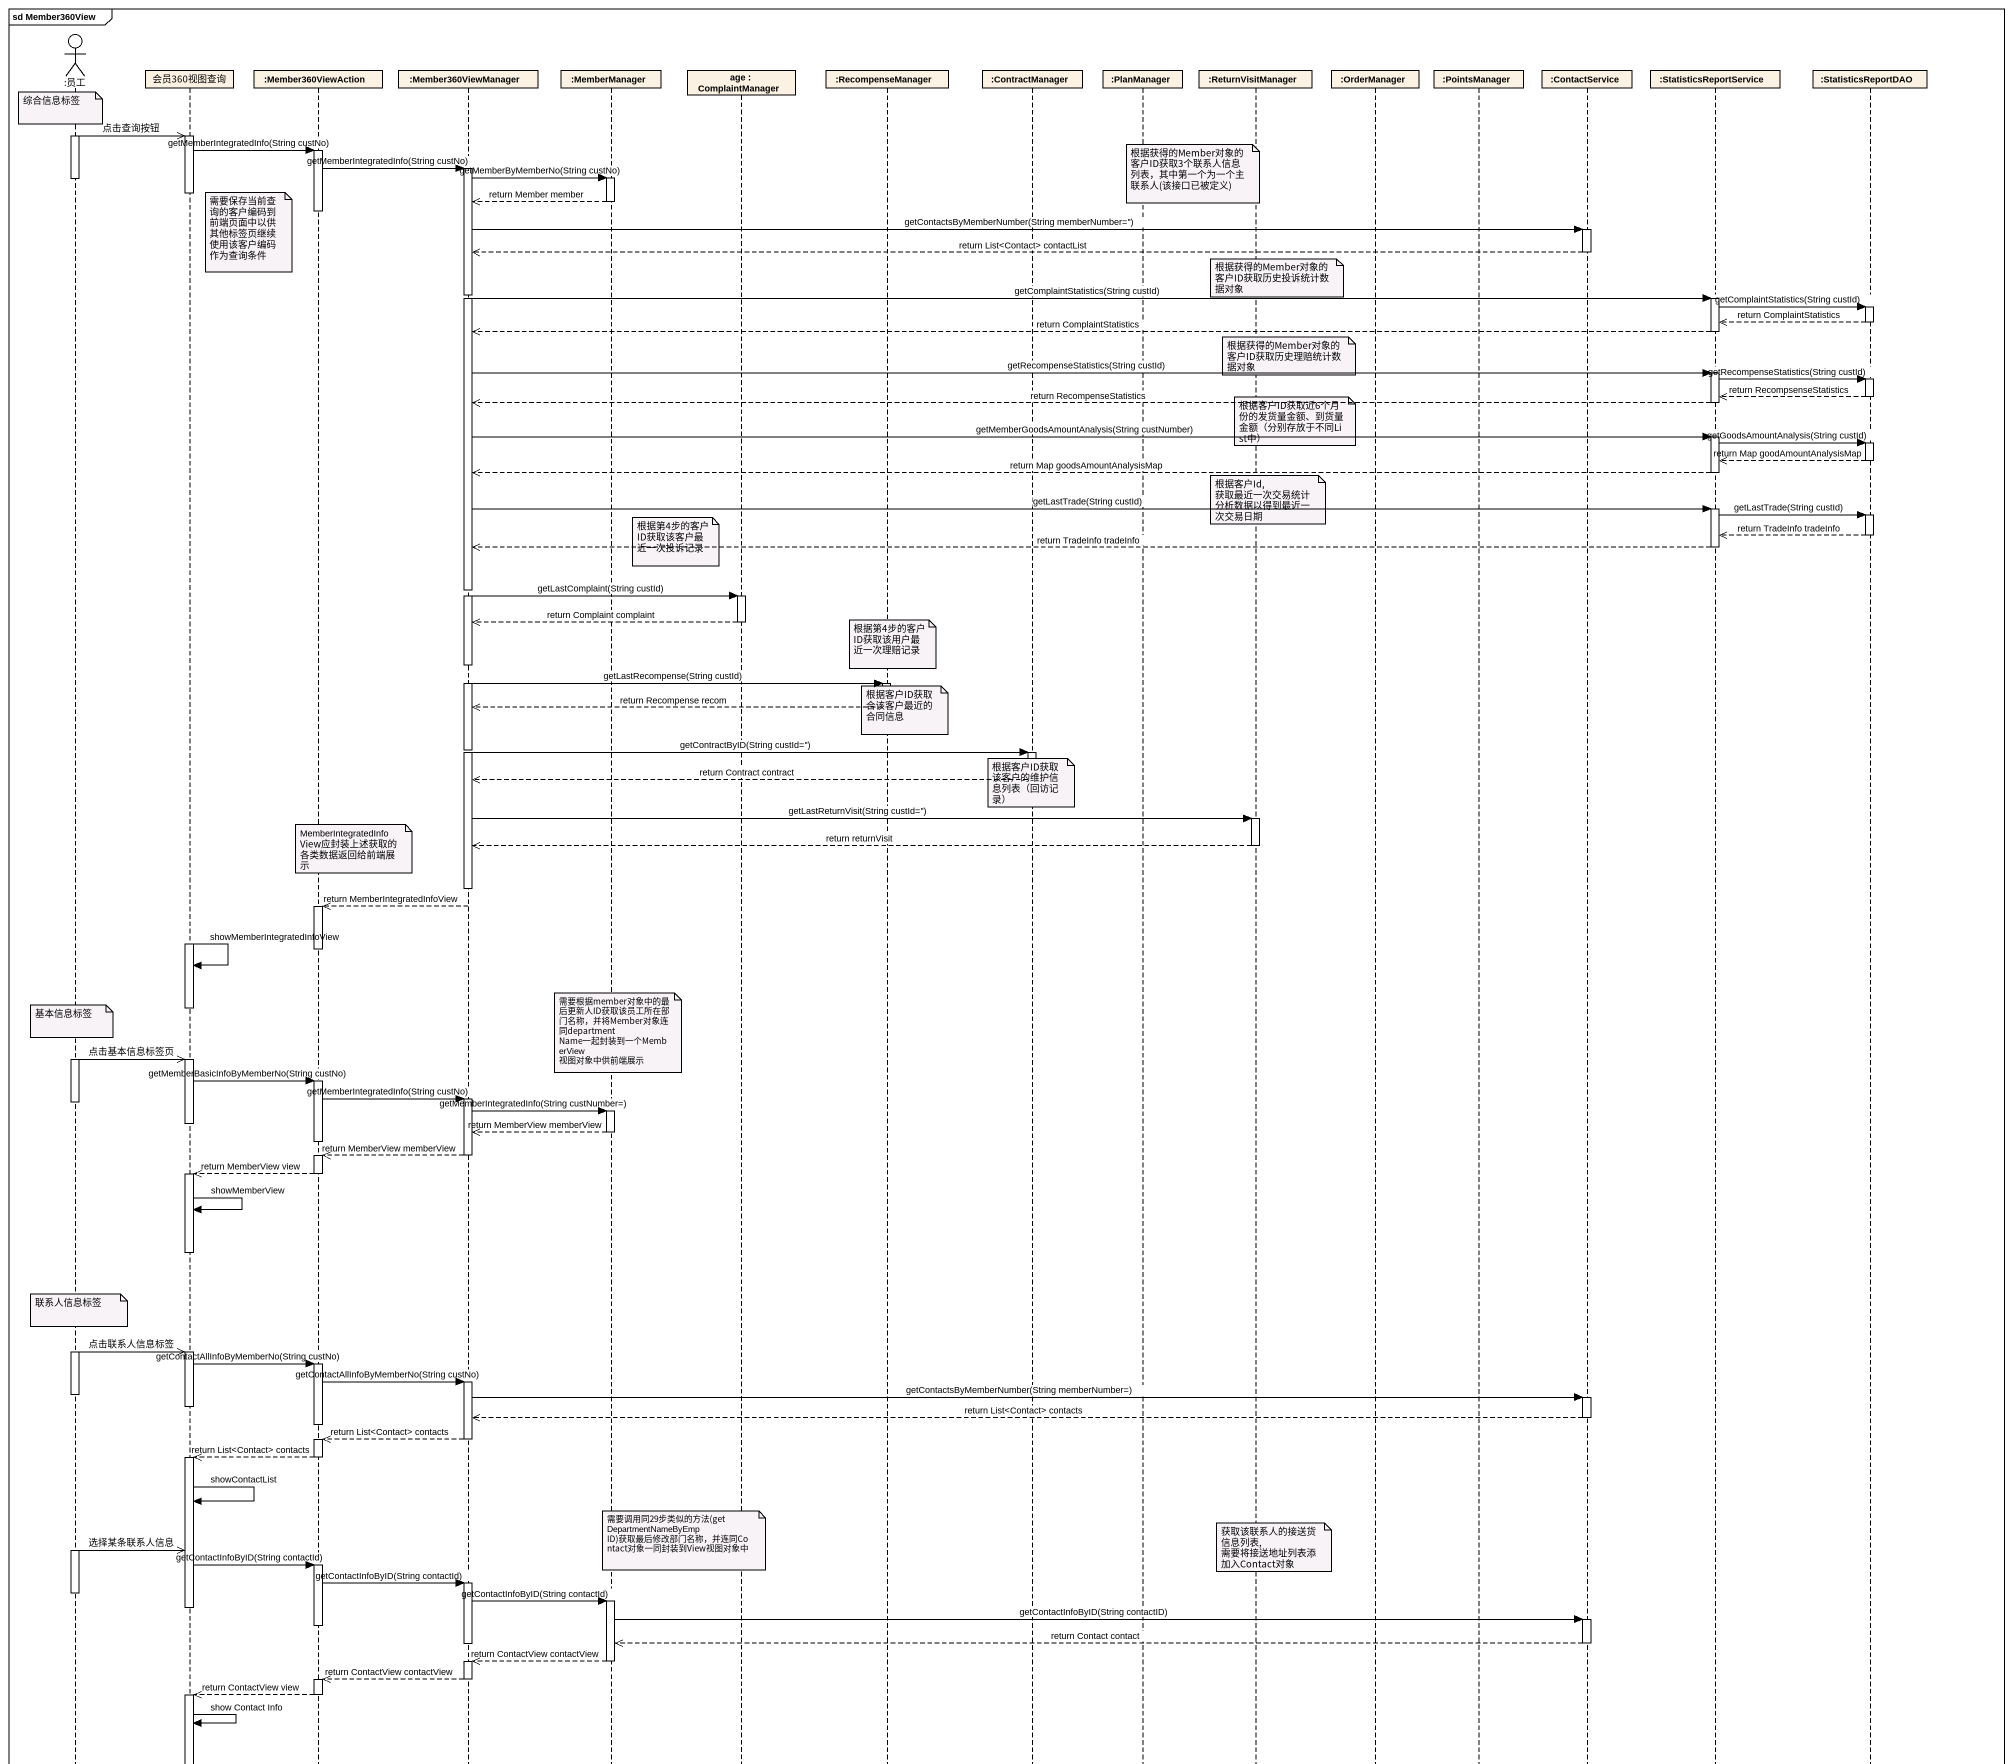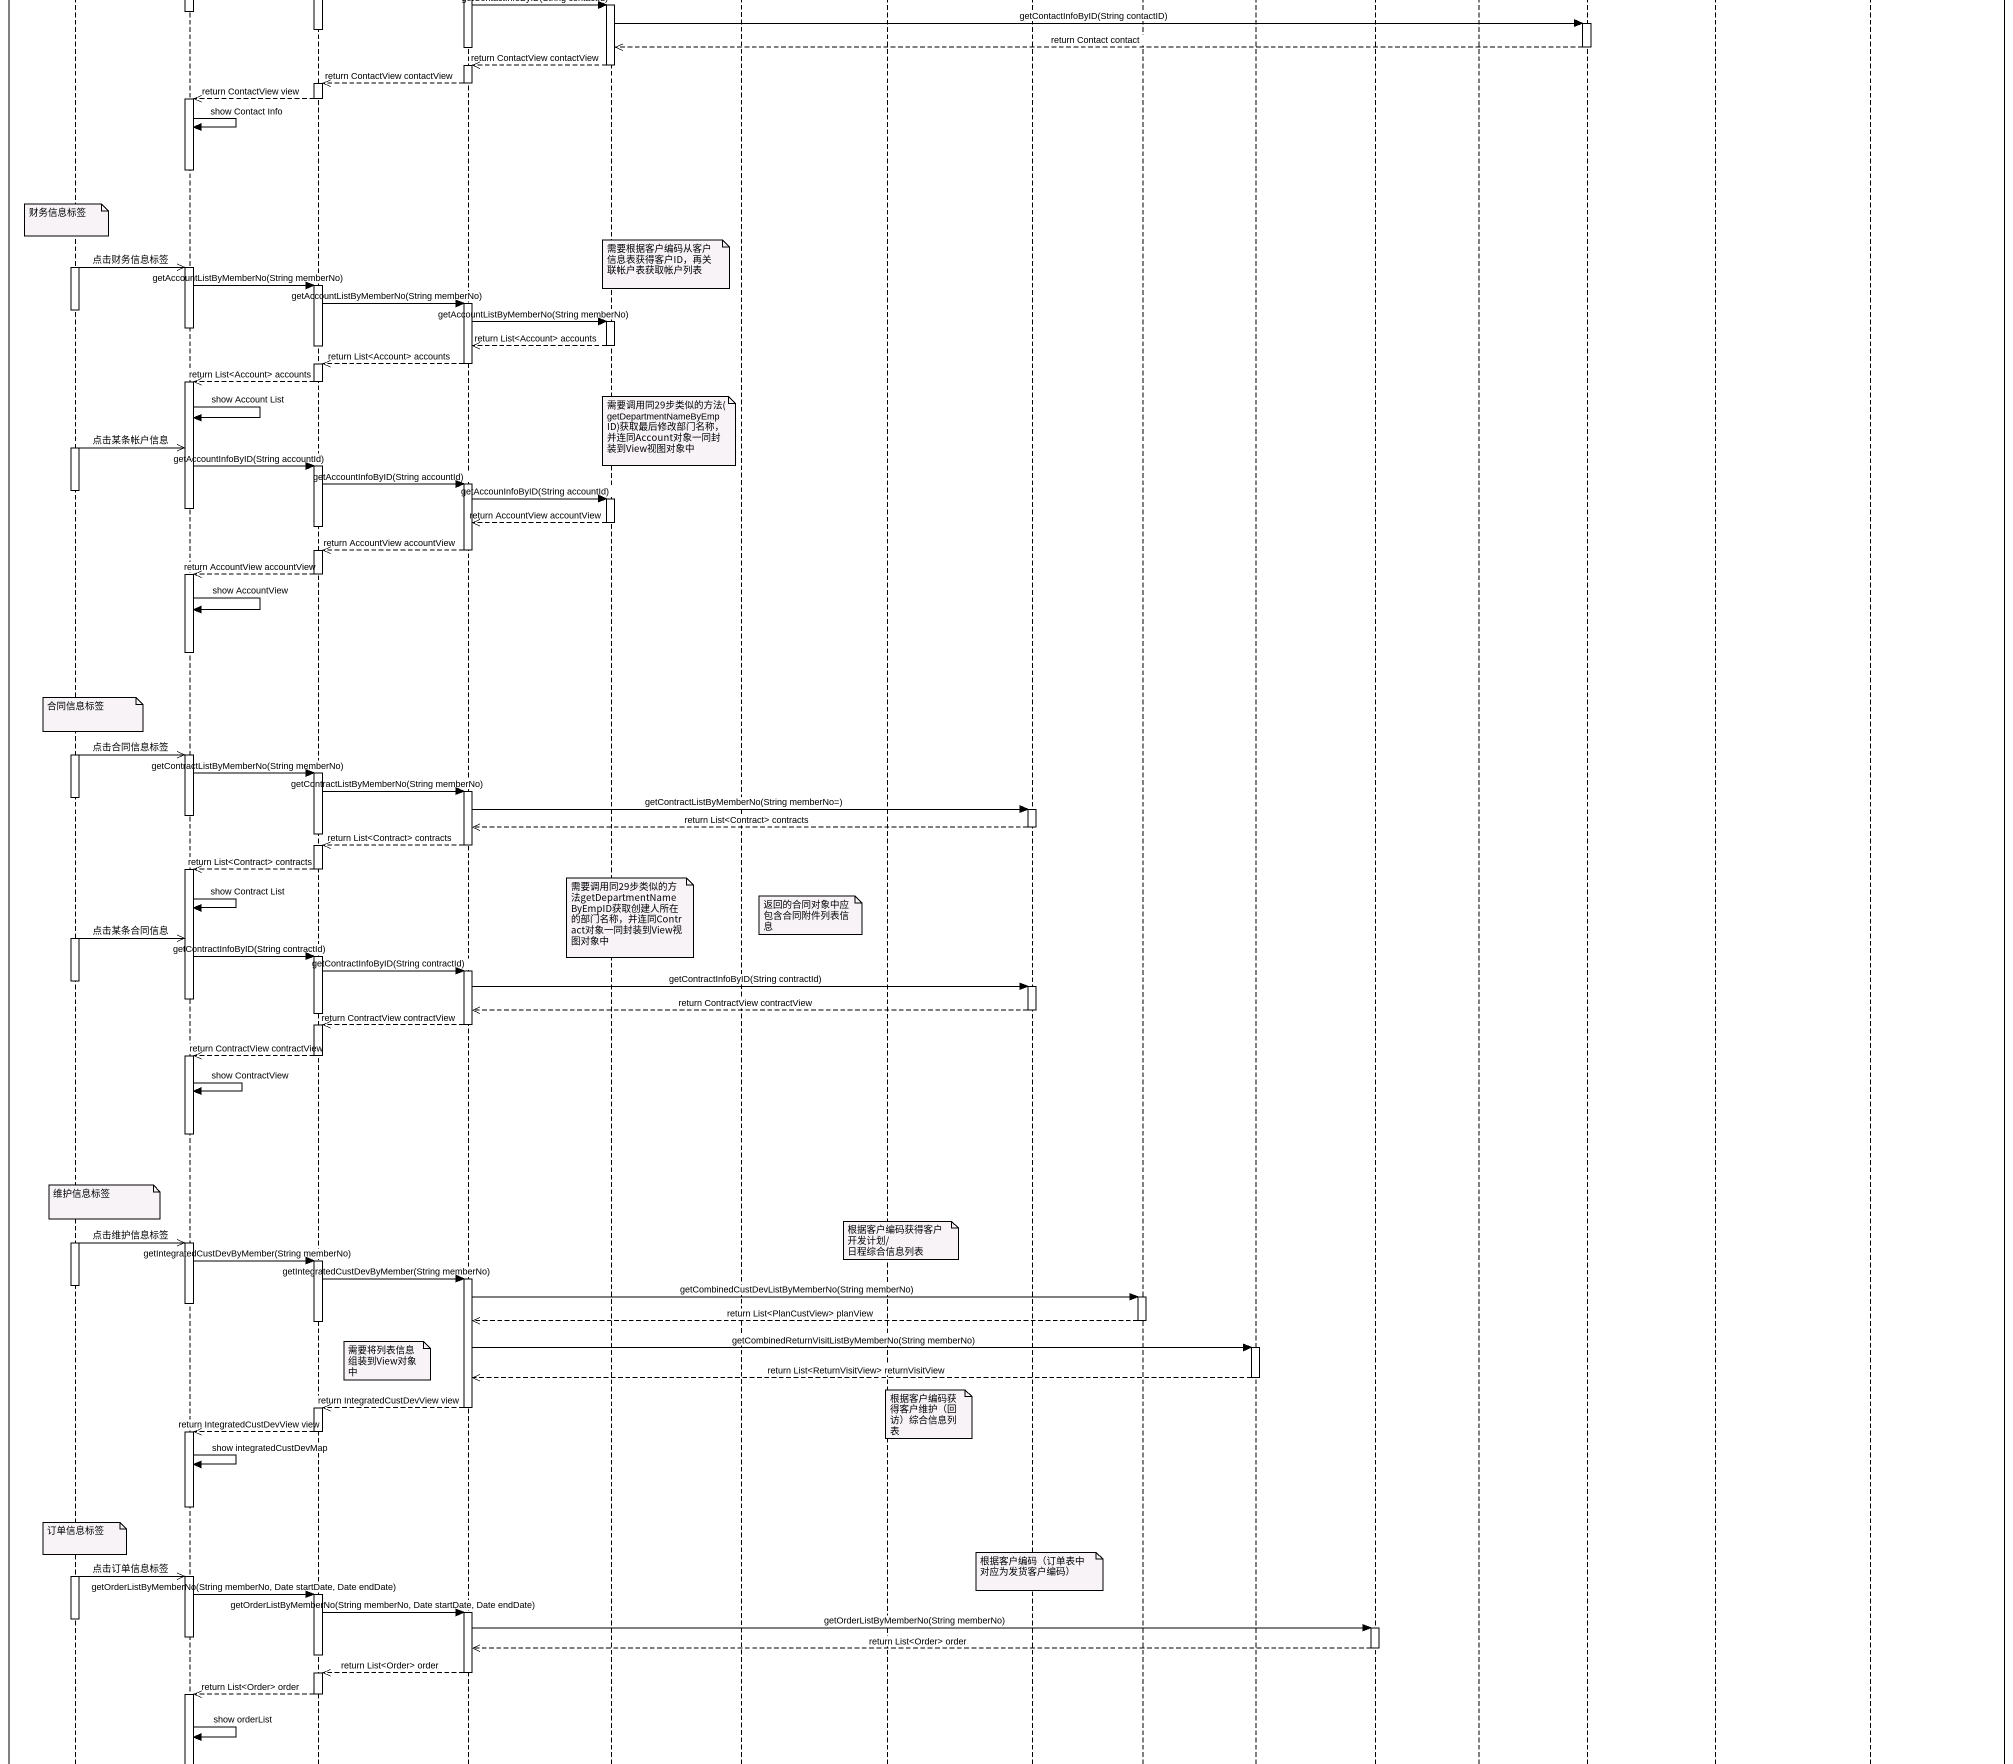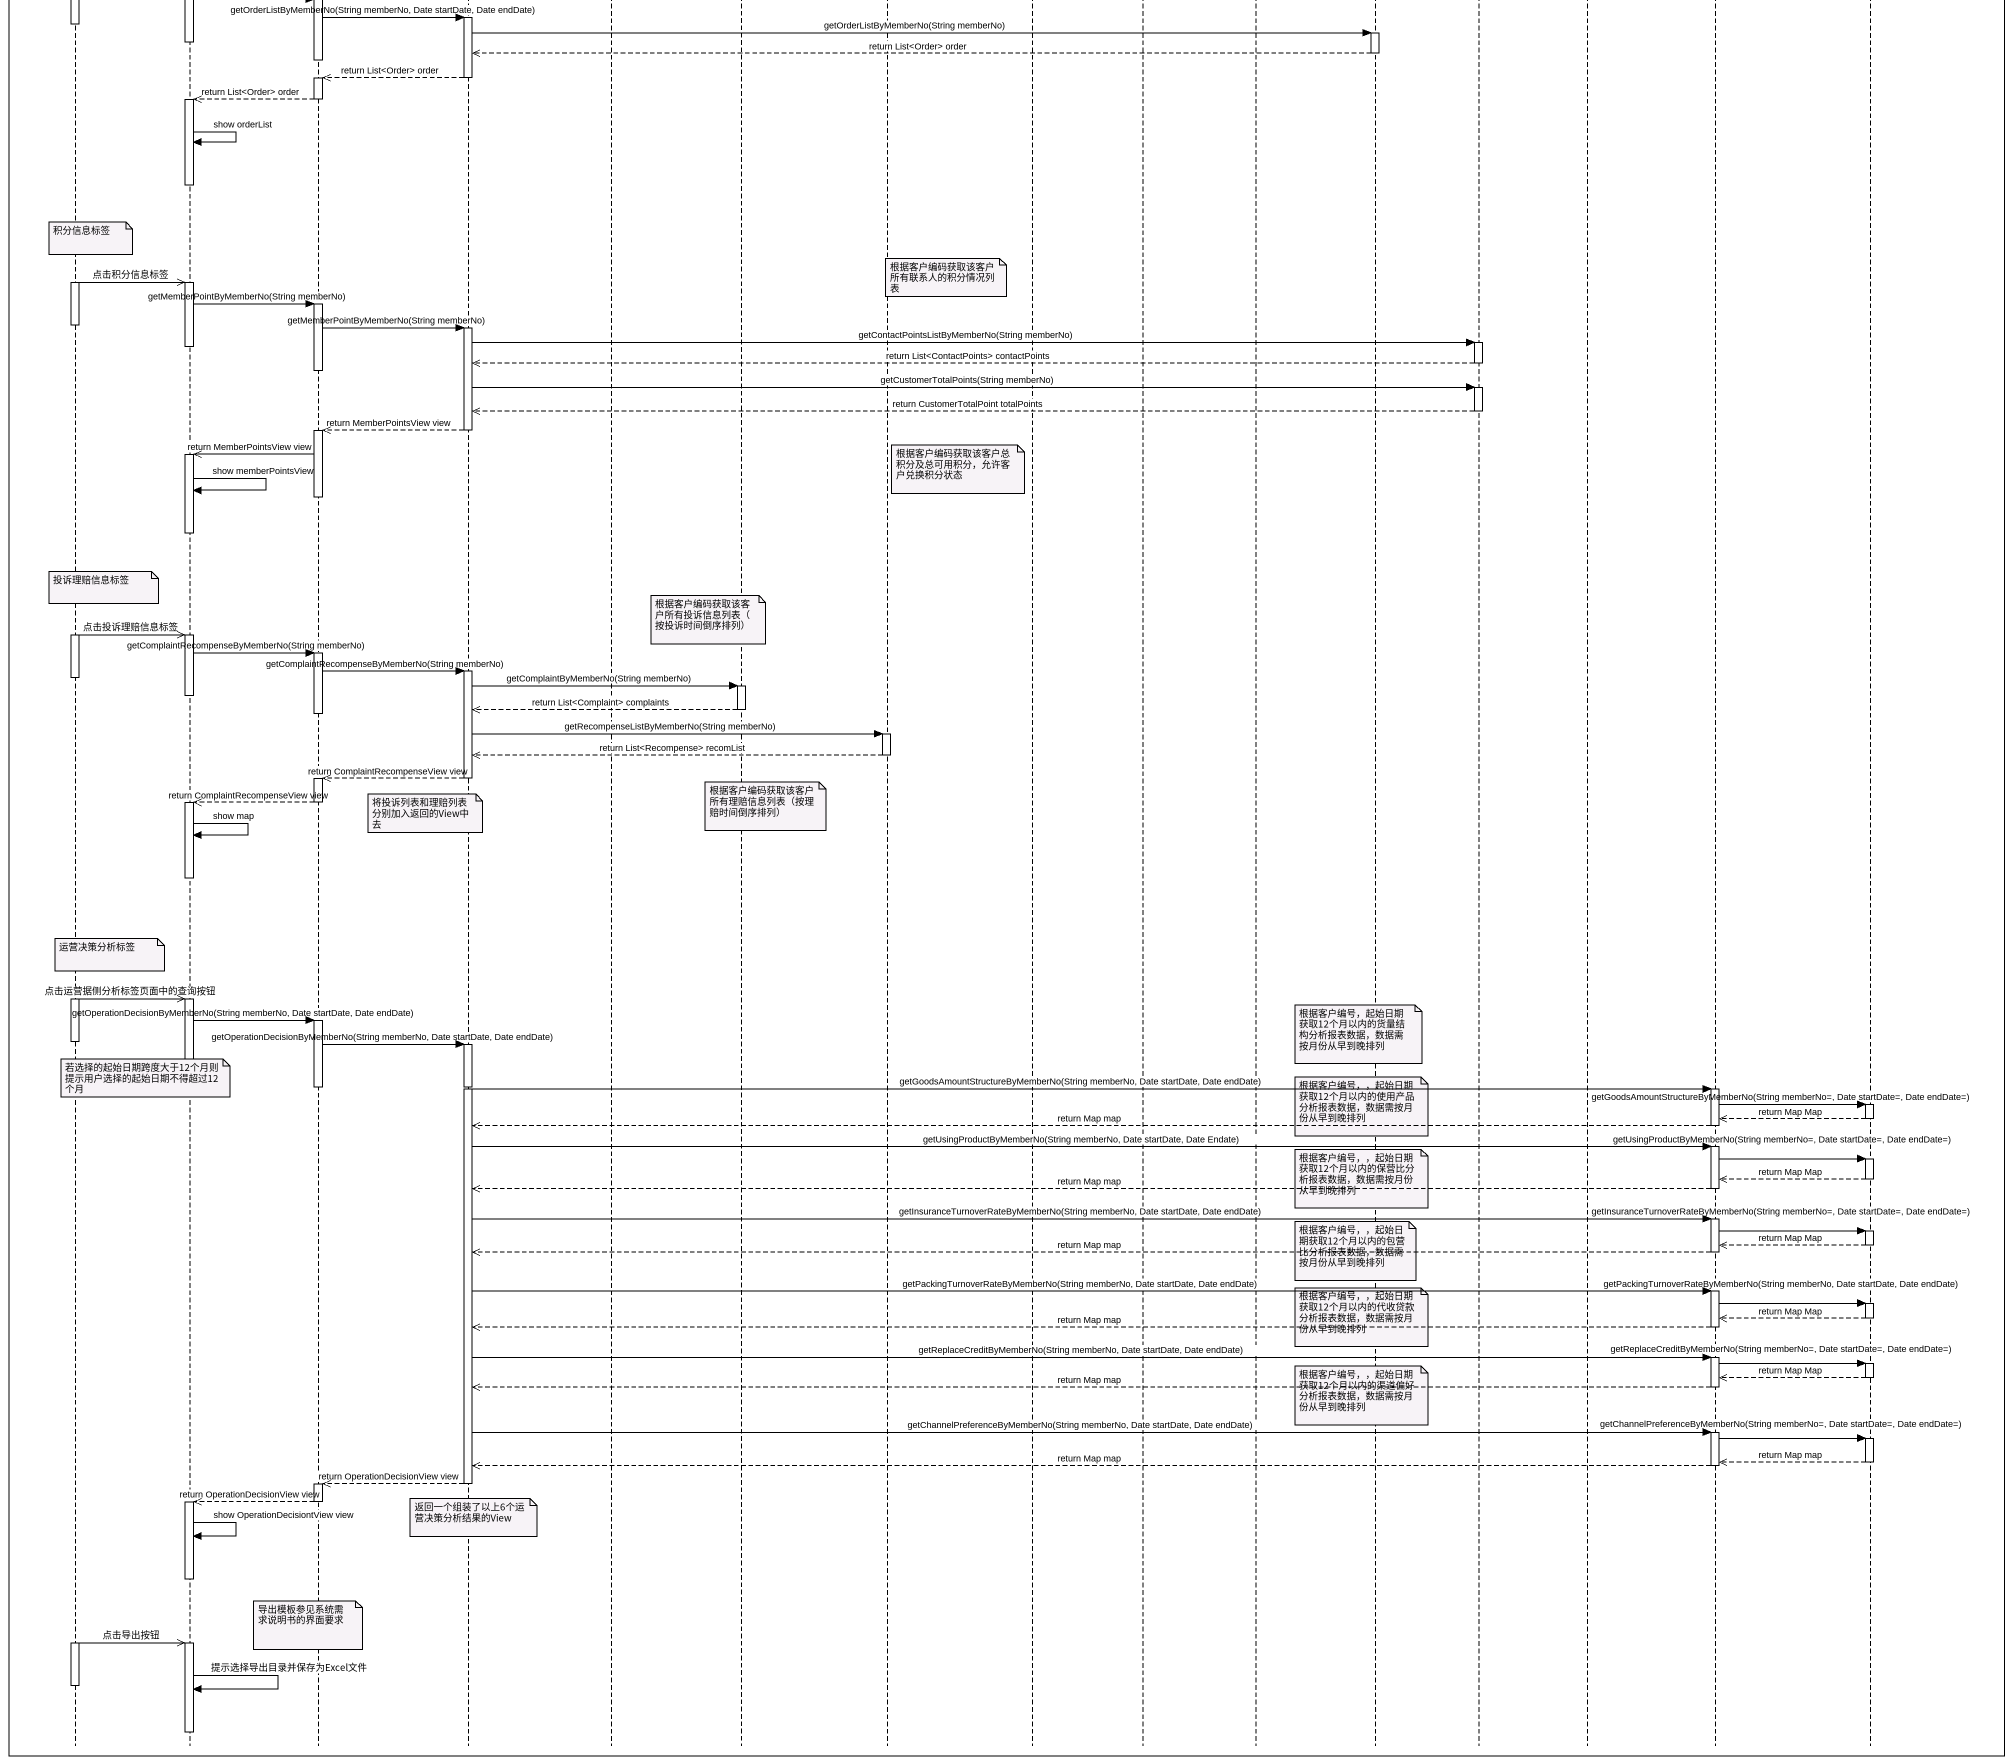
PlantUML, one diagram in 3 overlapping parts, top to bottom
@startuml
mainframe sd Member360View
hide footbox
actor ":员工" as 员工
participant 会员360视图查询
participant ":Member360ViewAction" as Member360ViewAction
participant ":Member360ViewManager" as Member360ViewManager
participant ":MemberManager" as MemberManager
participant "age : ComplaintManager" as age
participant ":RecompenseManager" as RecompenseManager
participant ":ContractManager" as ContractManager
participant ":PlanManager" as PlanManager
participant ":ReturnVisitManager" as ReturnVisitManager
participant ":OrderManager" as OrderManager
participant ":PointsManager" as PointsManager
participant ":ContactService" as ContactService
participant ":StatisticsReportService" as StatisticsReportService
participant ":StatisticsReportDAO" as StatisticsReportDAO

note over 员工 : 综合信息标签
activate 员工
员工 ->> 会员360视图查询 : 点击查询按钮
activate 会员360视图查询
会员360视图查询 -> Member360ViewAction : getMemberIntegratedInfo(String custNo)
activate Member360ViewAction
Member360ViewAction -> Member360ViewManager : getMemberIntegratedInfo(String custNo)
activate Member360ViewManager
note over PlanManager : 根据获得的Member对象的客户ID获取3个联系人信息列表，其中第一个为一个主联系人(该接口已被定义)
Member360ViewManager -> MemberManager : getMemberByMemberNo(String custNo)
activate MemberManager
deactivate 员工
deactivate 会员360视图查询
MemberManager -->> Member360ViewManager : return Member member
deactivate MemberManager
deactivate Member360ViewAction
Member360ViewManager -> ContactService : getContactsByMemberNumber(String memberNumber='')
activate ContactService
note right of 会员360视图查询 : 需要保存当前查询的客户编码到前端页面中以供其他标签页继续使用该客户编码作为查询条件
ContactService -->> Member360ViewManager : return List<Contact> contactList
deactivate ContactService
note over ReturnVisitManager : 根据获得的Member对象的客户ID获取历史投诉统计数据对象
Member360ViewManager -> StatisticsReportService : getComplaintStatistics(String custId)
activate StatisticsReportService
StatisticsReportService -> StatisticsReportDAO : getComplaintStatistics(String custId)
activate StatisticsReportDAO
StatisticsReportDAO -->> StatisticsReportService : return ComplaintStatistics
deactivate StatisticsReportDAO
StatisticsReportService -->> Member360ViewManager : return ComplaintStatistics
deactivate StatisticsReportService
note over ReturnVisitManager : 根据获得的Member对象的客户ID获取历史理赔统计数据对象
Member360ViewManager -> StatisticsReportService : getRecompenseStatistics(String custId)
activate StatisticsReportService
StatisticsReportService -> StatisticsReportDAO : getRecompenseStatistics(String custId)
activate StatisticsReportDAO
StatisticsReportDAO -->> StatisticsReportService : return RecompsenseStatistics
deactivate StatisticsReportDAO
StatisticsReportService -->> Member360ViewManager : return RecompenseStatistics
deactivate StatisticsReportService
note over ReturnVisitManager : 根据客户ID获取近6个月份的发货量金额、到货量金额（分别存放于不同List中）
Member360ViewManager -> StatisticsReportService : getMemberGoodsAmountAnalysis(String custNumber)
activate StatisticsReportService
StatisticsReportService -> StatisticsReportDAO : getGoodsAmountAnalysis(String custId)
activate StatisticsReportDAO
StatisticsReportDAO -->> StatisticsReportService : return Map goodAmountAnalysisMap
deactivate StatisticsReportDAO
StatisticsReportService -->> Member360ViewManager : return Map goodsAmountAnalysisMap
deactivate StatisticsReportService
note over ReturnVisitManager : 根据客户Id,获取最近一次交易统计分析数据以得到最近一次交易日期
Member360ViewManager -> StatisticsReportService : getLastTrade(String custId)
activate StatisticsReportService
StatisticsReportService -> StatisticsReportDAO : getLastTrade(String custId)
activate StatisticsReportDAO
StatisticsReportDAO -->> StatisticsReportService : return TradeInfo tradeInfo
deactivate StatisticsReportDAO
note right of MemberManager : 根据第4步的客户ID获取该客户最近一次投诉记录
StatisticsReportService -->> Member360ViewManager : return TradeInfo tradeInfo
deactivate StatisticsReportService
Member360ViewManager -> age : getLastComplaint(String custId)
activate age
age -->> Member360ViewManager : return Complaint complaint
deactivate age
note over RecompenseManager : 根据第4步的客户ID获取该用户最近一次理赔记录
Member360ViewManager -> RecompenseManager : getLastRecompense(String custId)
activate RecompenseManager
RecompenseManager -->> Member360ViewManager : return Recompense recom
deactivate RecompenseManager
note over RecompenseManager : 根据客户ID获取合该客户最近的合同信息
Member360ViewManager -> ContractManager : getContractByID(String custId='')
activate ContractManager
ContractManager -->> Member360ViewManager : return Contract contract
deactivate ContractManager
note over ContractManager : 根据客户ID获取该客户的维护信息列表（回访记录）
Member360ViewManager -> ReturnVisitManager : getLastReturnVisit(String custId='')
activate ReturnVisitManager
ReturnVisitManager -->> Member360ViewManager : return returnVisit
deactivate ReturnVisitManager
note over Member360ViewAction : MemberIntegratedInfoView应封装上述获取的各类数据返回给前端展示
deactivate Member360ViewManager
Member360ViewManager -->> Member360ViewAction : return MemberIntegratedInfoView
activate Member360ViewAction
activate 会员360视图查询
deactivate Member360ViewAction
会员360视图查询 -> 会员360视图查询 : showMemberIntegratedInfoView
deactivate 会员360视图查询
note over 员工 : 基本信息标签
note over MemberManager : 需要根据member对象中的最后更新人ID获取该员工所在部门名称，并将Member对象连同departmentName一起封装到一个MemberView 视图对象中供前端展示
activate 员工
员工 ->> 会员360视图查询 : 点击基本信息标签页
activate 会员360视图查询
会员360视图查询 -> Member360ViewAction : getMemberBasicInfoByMemberNo(String custNo)
activate Member360ViewAction
Member360ViewAction -> Member360ViewManager : getMemberIntegratedInfo(String custNo)
activate Member360ViewManager
deactivate 员工
Member360ViewManager -> MemberManager : getMemberIntegratedInfo(String custNumber=)
activate MemberManager
deactivate 会员360视图查询
MemberManager -->> Member360ViewManager : return MemberView memberView
deactivate MemberManager
deactivate Member360ViewAction
Member360ViewManager -->> Member360ViewAction : return MemberView memberView
deactivate Member360ViewManager
activate Member360ViewAction
Member360ViewAction -->> 会员360视图查询 : return MemberView view
deactivate Member360ViewAction
activate 会员360视图查询
会员360视图查询 -> 会员360视图查询 : showMemberView
deactivate 会员360视图查询
note over 员工 : 联系人信息标签
activate 员工
员工 ->> 会员360视图查询 : 点击联系人信息标签
activate 会员360视图查询
会员360视图查询 -> Member360ViewAction : getContactAllInfoByMemberNo(String custNo)
activate Member360ViewAction
Member360ViewAction -> Member360ViewManager : getContactAllInfoByMemberNo(String custNo)
activate Member360ViewManager
deactivate 员工
Member360ViewManager -> ContactService : getContactsByMemberNumber(String memberNumber=)
activate ContactService
deactivate 会员360视图查询
ContactService -->> Member360ViewManager : return List<Contact> contacts
deactivate ContactService
deactivate Member360ViewAction
Member360ViewManager -->> Member360ViewAction : return List<Contact> contacts
deactivate Member360ViewManager
activate Member360ViewAction
Member360ViewAction -->> 会员360视图查询 : return List<Contact> contacts
deactivate Member360ViewAction
activate 会员360视图查询
会员360视图查询 -> 会员360视图查询 : showContactList
note over age : 需要调用同29步类似的方法(getDepartmentNameByEmpID)获取最后修改部门名称，并连同Contact对象一同封装到View视图对象中
note over ReturnVisitManager : 获取该联系人的接送货信息列表,需要将接送地址列表添加入Contact对象
activate 员工
员工 ->> 会员360视图查询 : 选择某条联系人信息
会员360视图查询 -> Member360ViewAction : getContactInfoByID(String contactId)
activate Member360ViewAction
Member360ViewAction -> Member360ViewManager : getContactInfoByID(String contactId)
activate Member360ViewManager
deactivate 员工
Member360ViewManager -> MemberManager : getContactInfoByID(String contactId)
activate MemberManager
deactivate 会员360视图查询
MemberManager -> ContactService : getContactInfoByID(String contactID)
activate ContactService
deactivate Member360ViewAction
ContactService -->> MemberManager : return Contact contact
deactivate ContactService
deactivate Member360ViewManager
MemberManager -->> Member360ViewManager : return ContactView contactView
deactivate MemberManager
activate Member360ViewManager
Member360ViewManager -->> Member360ViewAction : return ContactView contactView
deactivate Member360ViewManager
activate Member360ViewAction
Member360ViewAction -->> 会员360视图查询 : return ContactView view
deactivate Member360ViewAction
activate 会员360视图查询
会员360视图查询 -> 会员360视图查询 : show Contact Info
deactivate 会员360视图查询
note over 员工 : 财务信息标签
note over MemberManager : 需要根据客户编码从客户信息表获得客户ID，再关联帐户表获取帐户列表
activate 员工
员工 ->> 会员360视图查询 : 点击财务信息标签
activate 会员360视图查询
会员360视图查询 -> Member360ViewAction : getAccountListByMemberNo(String memberNo)
activate Member360ViewAction
Member360ViewAction -> Member360ViewManager : getAccountListByMemberNo(String memberNo)
activate Member360ViewManager
deactivate 员工
Member360ViewManager -> MemberManager : getAccountListByMemberNo(String memberNo)
activate MemberManager
deactivate 会员360视图查询
MemberManager -->> Member360ViewManager : return List<Account> accounts
deactivate MemberManager
deactivate Member360ViewAction
Member360ViewManager -->> Member360ViewAction : return List<Account> accounts
deactivate Member360ViewManager
activate Member360ViewAction
Member360ViewAction -->> 会员360视图查询 : return List<Account> accounts
deactivate Member360ViewAction
activate 会员360视图查询
会员360视图查询 -> 会员360视图查询 : show Account List
note over MemberManager : 需要调用同29步类似的方法(getDepartmentNameByEmpID)获取最后修改部门名称，并连同Account对象一同封装到View视图对象中
activate 员工
员工 ->> 会员360视图查询 : 点击某条帐户信息
会员360视图查询 -> Member360ViewAction : getAccountInfoByID(String accountId)
activate Member360ViewAction
Member360ViewAction -> Member360ViewManager : getAccountInfoByID(String accountId)
activate Member360ViewManager
deactivate 员工
Member360ViewManager -> MemberManager : getAccounInfoByID(String accountId)
activate MemberManager
deactivate 会员360视图查询
MemberManager -->> Member360ViewManager : return AccountView accountView
deactivate MemberManager
deactivate Member360ViewAction
Member360ViewManager -->> Member360ViewAction : return AccountView accountView
deactivate Member360ViewManager
activate Member360ViewAction
Member360ViewAction -->> 会员360视图查询 : return AccountView accountView
deactivate Member360ViewAction
activate 会员360视图查询
会员360视图查询 -> 会员360视图查询 : show AccountView
deactivate 会员360视图查询
note over 员工 : 合同信息标签
activate 员工
员工 ->> 会员360视图查询 : 点击合同信息标签
activate 会员360视图查询
会员360视图查询 -> Member360ViewAction : getContractListByMemberNo(String memberNo)
activate Member360ViewAction
Member360ViewAction -> Member360ViewManager : getContractListByMemberNo(String memberNo)
activate Member360ViewManager
deactivate 员工
Member360ViewManager -> ContractManager : getContractListByMemberNo(String memberNo=)
activate ContractManager
deactivate 会员360视图查询
ContractManager -->> Member360ViewManager : return List<Contract> contracts
deactivate ContractManager
deactivate Member360ViewAction
Member360ViewManager -->> Member360ViewAction : return List<Contract> contracts
deactivate Member360ViewManager
activate Member360ViewAction
Member360ViewAction -->> 会员360视图查询 : return List<Contract> contracts
deactivate Member360ViewAction
activate 会员360视图查询
会员360视图查询 -> 会员360视图查询 : show Contract List
note right of age : 返回的合同对象中应包含合同附件列表信息
note over MemberManager : 需要调用同29步类似的方法getDepartmentNameByEmpID获取创建人所在的部门名称，并连同Contract对象一同封装到View视图对象中
activate 员工
员工 ->> 会员360视图查询 : 点击某条合同信息
会员360视图查询 -> Member360ViewAction : getContractInfoByID(String contractId)
activate Member360ViewAction
Member360ViewAction -> Member360ViewManager : getContractInfoByID(String contractId)
activate Member360ViewManager
deactivate 员工
Member360ViewManager -> ContractManager : getContractInfoByID(String contractId)
activate ContractManager
deactivate 会员360视图查询
ContractManager -->> Member360ViewManager : return ContractView contractView
deactivate ContractManager
deactivate Member360ViewAction
Member360ViewManager -->> Member360ViewAction : return ContractView contractView
deactivate Member360ViewManager
activate Member360ViewAction
Member360ViewAction -->> 会员360视图查询 : return ContractView contractView
deactivate Member360ViewAction
activate 会员360视图查询
会员360视图查询 -> 会员360视图查询 : show ContractView
deactivate 会员360视图查询
note over 员工 : 维护信息标签
note over RecompenseManager : 根据客户编码获得客户开发计划/日程综合信息列表
activate 员工
员工 ->> 会员360视图查询 : 点击维护信息标签
activate 会员360视图查询
会员360视图查询 -> Member360ViewAction : getIntegratedCustDevByMember(String memberNo)
activate Member360ViewAction
Member360ViewAction -> Member360ViewManager : getIntegratedCustDevByMember(String memberNo)
activate Member360ViewManager
deactivate 员工
Member360ViewManager -> PlanManager : getCombinedCustDevListByMemberNo(String memberNo)
activate PlanManager
deactivate 会员360视图查询
PlanManager -->> Member360ViewManager : return List<PlanCustView> planView
deactivate PlanManager
deactivate Member360ViewAction
Member360ViewManager -> ReturnVisitManager : getCombinedReturnVisitListByMemberNo(String memberNo)
activate ReturnVisitManager
note right of Member360ViewAction : 需要将列表信息组装到View对象中
ReturnVisitManager -->> Member360ViewManager : return List<ReturnVisitView> returnVisitView
deactivate ReturnVisitManager
Member360ViewManager -->> Member360ViewAction : return IntegratedCustDevView view
deactivate Member360ViewManager
activate Member360ViewAction
note over RecompenseManager : 根据客户编码获得客户维护（回访）综合信息列表
Member360ViewAction -->> 会员360视图查询 : return IntegratedCustDevView view
deactivate Member360ViewAction
activate 会员360视图查询
会员360视图查询 -> 会员360视图查询 : show integratedCustDevMap
deactivate 会员360视图查询
note over 员工 : 订单信息标签
note over ContractManager : 根据客户编码（订单表中对应为发货客户编码）
activate 员工
员工 ->> 会员360视图查询 : 点击订单信息标签
activate 会员360视图查询
会员360视图查询 -> Member360ViewAction : getOrderListByMemberNo(String memberNo, Date startDate, Date endDate)
activate Member360ViewAction
Member360ViewAction -> Member360ViewManager : getOrderListByMemberNo(String memberNo, Date startDate, Date endDate)
activate Member360ViewManager
deactivate 员工
Member360ViewManager -> OrderManager : getOrderListByMemberNo(String memberNo)
activate OrderManager
deactivate 会员360视图查询
OrderManager -->> Member360ViewManager : return List<Order> order
deactivate OrderManager
deactivate Member360ViewAction
Member360ViewManager -->> Member360ViewAction : return List<Order> order
deactivate Member360ViewManager
activate Member360ViewAction
Member360ViewAction -->> 会员360视图查询 : return List<Order> order
deactivate Member360ViewAction
activate 会员360视图查询
会员360视图查询 -> 会员360视图查询 : show orderList
deactivate 会员360视图查询
note over 员工 : 积分信息标签
note over RecompenseManager : 根据客户编码获取该客户所有联系人的积分情况列表
activate 员工
员工 ->> 会员360视图查询 : 点击积分信息标签
activate 会员360视图查询
会员360视图查询 -> Member360ViewAction : getMemberPointByMemberNo(String memberNo)
activate Member360ViewAction
deactivate 员工
Member360ViewAction -> Member360ViewManager : getMemberPointByMemberNo(String memberNo)
activate Member360ViewManager
Member360ViewManager -> PointsManager : getContactPointsListByMemberNo(String memberNo)
activate PointsManager
deactivate 会员360视图查询
PointsManager -->> Member360ViewManager : return List<ContactPoints> contactPoints
deactivate PointsManager
deactivate Member360ViewAction
Member360ViewManager -> PointsManager : getCustomerTotalPoints(String memberNo)
activate PointsManager
PointsManager -->> Member360ViewManager : return CustomerTotalPoint totalPoints
deactivate PointsManager
Member360ViewManager -->> Member360ViewAction : return MemberPointsView view
deactivate Member360ViewManager
activate Member360ViewAction
Member360ViewAction ->> 会员360视图查询 : return MemberPointsView view
activate 会员360视图查询
note right of RecompenseManager : 根据客户编码获取该客户总积分及总可用积分，允许客户兑换积分状态
会员360视图查询 -> 会员360视图查询 : show memberPointsView
deactivate Member360ViewAction
deactivate 会员360视图查询
note over 员工 : 投诉理赔信息标签
note over age : 根据客户编码获取该客户所有投诉信息列表（按投诉时间倒序排列）
activate 员工
员工 ->> 会员360视图查询 : 点击投诉理赔信息标签
activate 会员360视图查询
会员360视图查询 -> Member360ViewAction : getComplaintRecompenseByMemberNo(String memberNo)
activate Member360ViewAction
Member360ViewAction -> Member360ViewManager : getComplaintRecompenseByMemberNo(String memberNo)
activate Member360ViewManager
deactivate 员工
Member360ViewManager -> age : getComplaintByMemberNo(String memberNo)
activate age
deactivate 会员360视图查询
age -->> Member360ViewManager : return List<Complaint> complaints
deactivate age
deactivate Member360ViewAction
Member360ViewManager -> RecompenseManager : getRecompenseListByMemberNo(String memberNo)
activate RecompenseManager
RecompenseManager -->> Member360ViewManager : return List<Recompense> recomList
deactivate RecompenseManager
Member360ViewManager -->> Member360ViewAction : return ComplaintRecompenseView view
deactivate Member360ViewManager
activate Member360ViewAction
Member360ViewAction -->> 会员360视图查询 : return ComplaintRecompenseView view
deactivate Member360ViewAction
activate 会员360视图查询
note over age : 根据客户编码获取该客户所有理赔信息列表（按理赔时间倒序排列）
note over Member360ViewManager : 将投诉列表和理赔列表分别加入返回的View中去
会员360视图查询 -> 会员360视图查询 : show map
deactivate 会员360视图查询
note over 员工 : 运营决策分析标签
activate 员工
员工 ->> 会员360视图查询 : 点击运营据侧分析标签页面中的查询按钮
activate 会员360视图查询
会员360视图查询 -> Member360ViewAction : getOperationDecisionByMemberNo(String memberNo, Date startDate, Date endDate)
activate Member360ViewAction
note over OrderManager : 根据客户编号，起始日期获取12个月以内的货量结构分析报表数据，数据需按月份从早到晚排列
deactivate 员工
Member360ViewAction -> Member360ViewManager : getOperationDecisionByMemberNo(String memberNo, Date startDate, Date endDate)
activate Member360ViewManager
deactivate 会员360视图查询
note over 会员360视图查询 : 若选择的起始日期跨度大于12个月则提示用户选择的起始日期不得超过12个月
deactivate Member360ViewAction
Member360ViewManager -> StatisticsReportService : getGoodsAmountStructureByMemberNo(String memberNo, Date startDate, Date endDate)
activate StatisticsReportService
StatisticsReportService -> StatisticsReportDAO : getGoodsAmountStructureByMemberNo(String memberNo=, Date startDate=, Date endDate=)
activate StatisticsReportDAO
note over OrderManager : 根据客户编号，，起始日期获取12个月以内的使用产品分析报表数据，数据需按月份从早到晚排列
StatisticsReportDAO -->> StatisticsReportService : return Map Map
deactivate StatisticsReportDAO
StatisticsReportService -->> Member360ViewManager : return Map map
deactivate StatisticsReportService
Member360ViewManager -> StatisticsReportService : getUsingProductByMemberNo(String memberNo, Date startDate, Date Endate)
activate StatisticsReportService
StatisticsReportService -> StatisticsReportDAO : getUsingProductByMemberNo(String memberNo=, Date startDate=, Date endDate=)
activate StatisticsReportDAO
note over OrderManager : 根据客户编号，，起始日期获取12个月以内的保营比分析报表数据，数据需按月份从早到晚排列
StatisticsReportDAO -->> StatisticsReportService : return Map Map
deactivate StatisticsReportDAO
StatisticsReportService -->> Member360ViewManager : return Map map
deactivate StatisticsReportService
Member360ViewManager -> StatisticsReportService : getInsuranceTurnoverRateByMemberNo(String memberNo, Date startDate, Date endDate)
activate StatisticsReportService
StatisticsReportService -> StatisticsReportDAO : getInsuranceTurnoverRateByMemberNo(String memberNo=, Date startDate=, Date endDate=)
activate StatisticsReportDAO
StatisticsReportDAO -->> StatisticsReportService : return Map Map
deactivate StatisticsReportDAO
note over OrderManager : 根据客户编号，，起始日期获取12个月以内的包营比分析报表数据，数据需按月份从早到晚排列
StatisticsReportService -->> Member360ViewManager : return Map map
deactivate StatisticsReportService
Member360ViewManager -> StatisticsReportService : getPackingTurnoverRateByMemberNo(String memberNo, Date startDate, Date endDate)
activate StatisticsReportService
StatisticsReportService -> StatisticsReportDAO : getPackingTurnoverRateByMemberNo(String memberNo, Date startDate, Date endDate)
activate StatisticsReportDAO
note over OrderManager : 根据客户编号，，起始日期获取12个月以内的代收贷款分析报表数据，数据需按月份从早到晚排列
StatisticsReportDAO -->> StatisticsReportService : return Map Map
deactivate StatisticsReportDAO
StatisticsReportService -->> Member360ViewManager : return Map map
deactivate StatisticsReportService
Member360ViewManager -> StatisticsReportService : getReplaceCreditByMemberNo(String memberNo, Date startDate, Date endDate)
activate StatisticsReportService
StatisticsReportService -> StatisticsReportDAO : getReplaceCreditByMemberNo(String memberNo=, Date startDate=, Date endDate=)
activate StatisticsReportDAO
StatisticsReportDAO -->> StatisticsReportService : return Map Map
deactivate StatisticsReportDAO
StatisticsReportService -->> Member360ViewManager : return Map map
deactivate StatisticsReportService
note over OrderManager : 根据客户编号，，起始日期获取12个月以内的渠道偏好分析报表数据，数据需按月份从早到晚排列
Member360ViewManager -> StatisticsReportService : getChannelPreferenceByMemberNo(String memberNo, Date startDate, Date endDate)
activate StatisticsReportService
StatisticsReportService -> StatisticsReportDAO : getChannelPreferenceByMemberNo(String memberNo=, Date startDate=, Date endDate=)
activate StatisticsReportDAO
StatisticsReportDAO -->> StatisticsReportService : return Map map
deactivate StatisticsReportDAO
StatisticsReportService -->> Member360ViewManager : return Map map
deactivate StatisticsReportService
Member360ViewManager -->> Member360ViewAction : return OperationDecisionView view
deactivate Member360ViewManager
activate Member360ViewAction
Member360ViewAction -->> 会员360视图查询 : return OperationDecisionView view
deactivate Member360ViewAction
activate 会员360视图查询
note over Member360ViewManager : 返回一个组装了以上6个运营决策分析结果的View
会员360视图查询 -> 会员360视图查询 : show OperationDecisiontView view
deactivate 会员360视图查询
note over Member360ViewAction : 导出模板参见系统需求说明书的界面要求
activate 员工
员工 ->> 会员360视图查询 : 点击导出按钮
activate 会员360视图查询
deactivate 员工
会员360视图查询 -> 会员360视图查询 : 提示选择导出目录并保存为Excel文件
deactivate 会员360视图查询
@enduml
